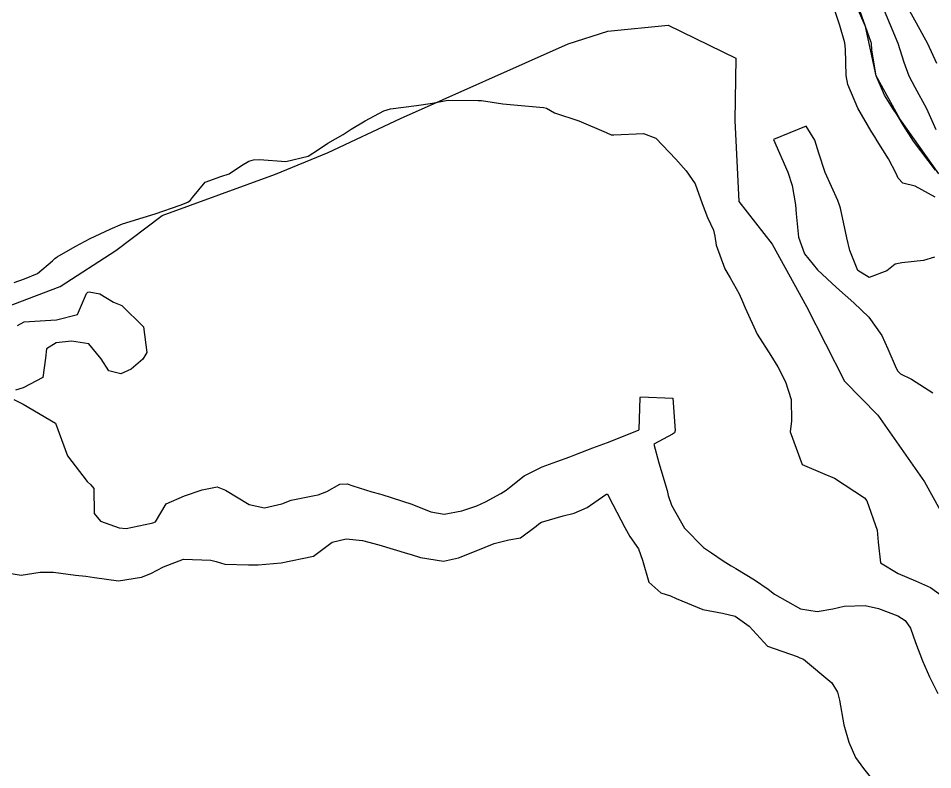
# Model space of a CAD drawing. Header units: metres. Extents: x 292545 to 299085, y 7450245 to 7463078.
# Drawn here: x 294622.7 to 294679, y 7462802.8 to 7462849.1 of the extents above; entities that cross this region are included whole.
import ezdxf

# ---------------------------------------------------------------- set-up
doc = ezdxf.new("R2010")
doc.units = ezdxf.units.M
for name, color, linetype in [('Curvas de Nivel 1m', 11, 'Continuous'), ('Curvas de Nivel 5m', 15, 'Continuous'), ('Hidrografia', 140, 'Continuous')]:
    doc.layers.add(name, color=color, linetype=linetype)

msp = doc.modelspace()

# ---------------------------------------------------------------- linework, layer by layer
at = {"layer": 'Curvas de Nivel 1m', "flags": 128}
for points, elevation in [([(294679.159, 7462838.109), (294677.927, 7462838.79), (294677.167, 7462838.974), (294676.881, 7462839.276), (294676.752, 7462839.566), (294676.287, 7462840.473), (294675.596, 7462841.584), (294675.438, 7462841.82), (294675.209, 7462842.168), (294674.387, 7462843.598), (294673.786, 7462845.056), (294673.675, 7462845.606), (294673.644, 7462847.229), (294673.602, 7462847.607), (294673.284, 7462848.679), (294672.977, 7462849.613)], 671), ([(294679.176, 7462839.771), (294677.826, 7462841.554), (294677.213, 7462842.523), (294676.821, 7462843.168), (294676.556, 7462843.57), (294676.044, 7462844.391), (294675.527, 7462845.586), (294675.266, 7462847.153), (294675.234, 7462847.59), (294675.226, 7462847.638), (294674.522, 7462849.598)], 672), ([(294679.21, 7462842.248), (294678.647, 7462843.546), (294677.918, 7462844.871), (294677.559, 7462845.557), (294677.256, 7462846.405), (294676.871, 7462847.566), (294676.411, 7462848.7), (294676.036, 7462849.579)], 673), ([(294679.255, 7462846.343), (294678.71, 7462847.546), (294678.009, 7462848.829), (294677.596, 7462849.557)], 674), ([(294622.464, 7462832.838), (294623.096, 7462833.082), (294623.893, 7462833.4), (294624.824, 7462834.183), (294624.964, 7462834.332), (294625.115, 7462834.437), (294626.219, 7462835.072), (294627.127, 7462835.553), (294628.362, 7462836.142), (294629.136, 7462836.467), (294630.397, 7462836.86), (294631.143, 7462837.079), (294632.676, 7462837.615), (294633.15, 7462837.805), (294633.32, 7462837.91), (294633.445, 7462838.077), (294634.217, 7462839.02), (294635.173, 7462839.368), (294635.697, 7462839.533), (294636.446, 7462840.047), (294636.896, 7462840.333), (294637.187, 7462840.411), (294637.57, 7462840.417), (294639.186, 7462840.311), (294640.549, 7462840.637), (294641.193, 7462841.041), (294641.759, 7462841.422), (294642.714, 7462841.975), (294643.206, 7462842.288), (294644.058, 7462842.804), (294645.218, 7462843.422), (294645.618, 7462843.537), (294647.221, 7462843.745), (294648.216, 7462843.905), (294649.054, 7462844.064), (294649.226, 7462844.073), (294651.028, 7462844.07), (294651.226, 7462844.059), (294652.547, 7462843.857), (294653.222, 7462843.79), (294655.037, 7462843.639), (294655.221, 7462843.58), (294655.725, 7462843.308), (294657.213, 7462842.81), (294658.899, 7462842.09), (294659.205, 7462841.953), (294659.375, 7462841.948), (294661.206, 7462842.036), (294661.964, 7462841.742), (294663.184, 7462840.455), (294663.833, 7462839.72), (294664.374, 7462838.921), (294664.811, 7462837.713), (294665.144, 7462836.856), (294665.507, 7462836.074), (294665.583, 7462835.703), (294665.67, 7462835.157), (294666.206, 7462833.693), (294666.542, 7462833.133), (294667.088, 7462832.149), (294667.298, 7462831.678), (294667.458, 7462831.297), (294668.2, 7462829.669), (294669.043, 7462828.342), (294669.479, 7462827.656), (294669.938, 7462826.737), (294670.289, 7462825.647), (294670.313, 7462824.327), (294670.225, 7462823.648), (294670.963, 7462821.64), (294672.373, 7462821.035), (294672.955, 7462820.797), (294674.813, 7462819.591), (294674.94, 7462819.394), (294675.59, 7462817.583), (294675.641, 7462816.847), (294675.789, 7462815.581), (294676.883, 7462814.922), (294677.952, 7462814.479), (294678.871, 7462814.053), (294679.618, 7462813.532)], 671), ([(294622.67, 7462830.206), (294623.065, 7462830.425), (294624.716, 7462830.534), (294625.067, 7462830.54), (294626.358, 7462830.879), (294626.918, 7462832.162), (294626.999, 7462832.246), (294627.085, 7462832.267), (294627.734, 7462832.15), (294628.575, 7462831.634), (294629.076, 7462831.43), (294630.412, 7462830.117), (294630.616, 7462828.538), (294630.376, 7462828.117), (294629.651, 7462827.5), (294629.024, 7462827.212), (294628.287, 7462827.403), (294627.812, 7462828.148), (294627.046, 7462829.061), (294625.995, 7462829.224), (294625.047, 7462829.128), (294624.456, 7462828.771), (294624.389, 7462828.186), (294624.216, 7462826.993), (294623.014, 7462826.352), (294622.542, 7462826.207)], 672), ([(294622.44, 7462825.641), (294623.004, 7462825.343), (294624.993, 7462824.18), (294625.748, 7462822.172), (294626.947, 7462820.594), (294627.174, 7462820.385), (294627.356, 7462820.154), (294627.381, 7462818.607), (294627.778, 7462818.147), (294628.917, 7462817.738), (294629.35, 7462817.692), (294630.922, 7462818.026), (294630.986, 7462818.045), (294631.15, 7462818.108), (294631.825, 7462819.21), (294632.939, 7462819.706), (294634.032, 7462820.074), (294634.945, 7462820.251), (294635.467, 7462820.055), (294636.934, 7462819.175), (294637.871, 7462818.965), (294638.935, 7462819.222), (294639.506, 7462819.432), (294640.939, 7462819.717), (294641.165, 7462819.762), (294641.708, 7462819.982), (294642.507, 7462820.415), (294642.948, 7462820.439), (294643.31, 7462820.328), (294644.474, 7462819.947), (294644.941, 7462819.82), (294645.101, 7462819.778), (294646.932, 7462819.182), (294648.108, 7462818.725), (294648.923, 7462818.575), (294650.02, 7462818.79), (294650.931, 7462819.096), (294651.467, 7462819.332), (294652.416, 7462819.855), (294652.745, 7462820.052), (294652.947, 7462820.209), (294653.861, 7462820.934), (294654.96, 7462821.501), (294655.864, 7462821.816), (294656.668, 7462822.102), (294656.967, 7462822.221), (294658.091, 7462822.67), (294658.975, 7462822.999), (294660.903, 7462823.751), (294660.937, 7462823.797), (294660.994, 7462825.75), (294661.013, 7462825.806), (294663.013, 7462825.73), (294663.16, 7462823.728), (294663.116, 7462823.594), (294662.981, 7462823.499), (294661.827, 7462822.889), (294662.152, 7462821.738), (294662.648, 7462820.031), (294662.726, 7462819.732), (294662.934, 7462819.133), (294663.727, 7462817.722), (294664.901, 7462816.532), (294665.379, 7462816.184), (294666.097, 7462815.692), (294666.596, 7462815.39), (294666.888, 7462815.236), (294668.026, 7462814.524), (294668.876, 7462813.947), (294669.273, 7462813.656), (294670.859, 7462812.735), (294671.9, 7462812.582), (294672.86, 7462812.75), (294673.561, 7462812.904), (294674.857, 7462812.952), (294675.677, 7462812.76), (294676.85, 7462812.322), (294677.318, 7462812.033), (294677.629, 7462811.558), (294677.95, 7462810.669), (294678.384, 7462809.547), (294678.808, 7462808.553), (294679.317, 7462807.535)], 672), ([(294621.687, 7462815.024), (294622.879, 7462814.828), (294624.06, 7462815.009), (294624.881, 7462815.002), (294626.235, 7462814.811), (294626.879, 7462814.748), (294627.394, 7462814.668), (294628.876, 7462814.461), (294630.302, 7462814.692), (294630.881, 7462814.914), (294631.649, 7462815.339), (294632.89, 7462815.797), (294634.568, 7462815.743), (294634.889, 7462815.651), (294635.437, 7462815.505), (294636.887, 7462815.452), (294637.47, 7462815.451), (294638.889, 7462815.582), (294640.893, 7462815.99), (294642.038, 7462816.843), (294642.904, 7462817.061), (294643.897, 7462816.949), (294644.9, 7462816.692), (294646.671, 7462816.146), (294646.895, 7462816.083), (294647.481, 7462815.914), (294648.891, 7462815.69), (294649.819, 7462815.886), (294650.897, 7462816.312), (294651.998, 7462816.763), (294652.904, 7462816.996), (294653.634, 7462817.114), (294654.599, 7462817.833), (294654.764, 7462817.983), (294654.917, 7462818.073), (294656.258, 7462818.475), (294656.926, 7462818.646), (294657.741, 7462818.981), (294658.874, 7462819.781), (294658.918, 7462819.806), (294658.943, 7462819.81), (294658.971, 7462819.808), (294658.999, 7462819.779), (294659.076, 7462819.643), (294660.045, 7462817.763), (294660.351, 7462817.202), (294660.9, 7462816.439), (294661.142, 7462815.748), (294661.523, 7462814.394), (294662.263, 7462813.739), (294662.87, 7462813.541), (294663.213, 7462813.381), (294664.858, 7462812.693), (294666.068, 7462812.479), (294666.852, 7462812.291), (294667.7, 7462811.671), (294668.831, 7462810.44), (294670.668, 7462809.798), (294670.824, 7462809.716), (294670.88, 7462809.696), (294671.042, 7462809.637), (294672.802, 7462808.191), (294673.143, 7462807.606), (294673.273, 7462807.12), (294673.527, 7462805.602), (294673.834, 7462804.527), (294674.253, 7462803.595), (294674.743, 7462802.911), (294675.82, 7462801.579)], 673)]:
    msp.add_lwpolyline(points, dxfattribs=dict(at, elevation=elevation))
at = {"layer": 'Curvas de Nivel 5m', "elevation": 670, "flags": 128}
msp.add_lwpolyline([(294679.116, 7462834.409), (294678.447, 7462834.212), (294677.11, 7462834.054), (294676.7, 7462833.975), (294676.171, 7462833.574), (294675.099, 7462833.153), (294674.395, 7462833.597), (294673.913, 7462834.81), (294673.723, 7462835.604), (294673.328, 7462837.431), (294673.277, 7462837.609), (294673.156, 7462837.909), (294672.394, 7462839.618), (294671.992, 7462840.821), (294671.758, 7462841.624), (294671.211, 7462842.476), (294669.203, 7462841.66), (294670.081, 7462839.646), (294670.353, 7462838.83), (294670.55, 7462837.639), (294670.591, 7462837.082), (294670.753, 7462835.636), (294671.118, 7462834.604), (294671.914, 7462833.622), (294673.092, 7462832.541), (294674.14, 7462831.599), (294675.07, 7462830.714), (294675.87, 7462829.578), (294676.234, 7462828.761), (294676.763, 7462827.564), (294676.856, 7462827.387), (294677.029, 7462827.216), (294677.691, 7462826.888), (294679.018, 7462826.055)], dxfattribs=at)
at = {"layer": 'Hidrografia'}
msp.add_lwpolyline([(294679.39, 7462839.538), (294676.971, 7462842.922), (294675.527, 7462845.586), (294674.874, 7462848.618), (294672.701, 7462853.616), (294670.302, 7462856.786), (294666.452, 7462858.817), (294662.071, 7462861.106), (294655.431, 7462861.027), (294650.821, 7462861.373), (294645.93, 7462859.412), (294641.385, 7462857.193), (294634.948, 7462855.019), (294623.907, 7462853.044), (294620.606, 7462851.066)], dxfattribs=at)
at = {"layer": 'Hidrografia', "elevation": 682.882}
msp.add_lwpolyline([(294618.419, 7462830), (294625.281, 7462832.608), (294628.708, 7462834.826), (294631.563, 7462836.981), (294638.555, 7462839.528), (294641.791, 7462840.859), (294646.233, 7462842.95), (294656.566, 7462847.557), (294659.001, 7462848.325), (294662.717, 7462848.709), (294666.881, 7462846.661), (294666.817, 7462842.822), (294667.074, 7462837.831), (294669.124, 7462835.208), (294671.238, 7462831.368), (294673.572, 7462826.778), (294675.622, 7462824.666), (294678.505, 7462820.571), (294681.196, 7462815.708)], dxfattribs=at)

doc.saveas('drawing.dxf')
